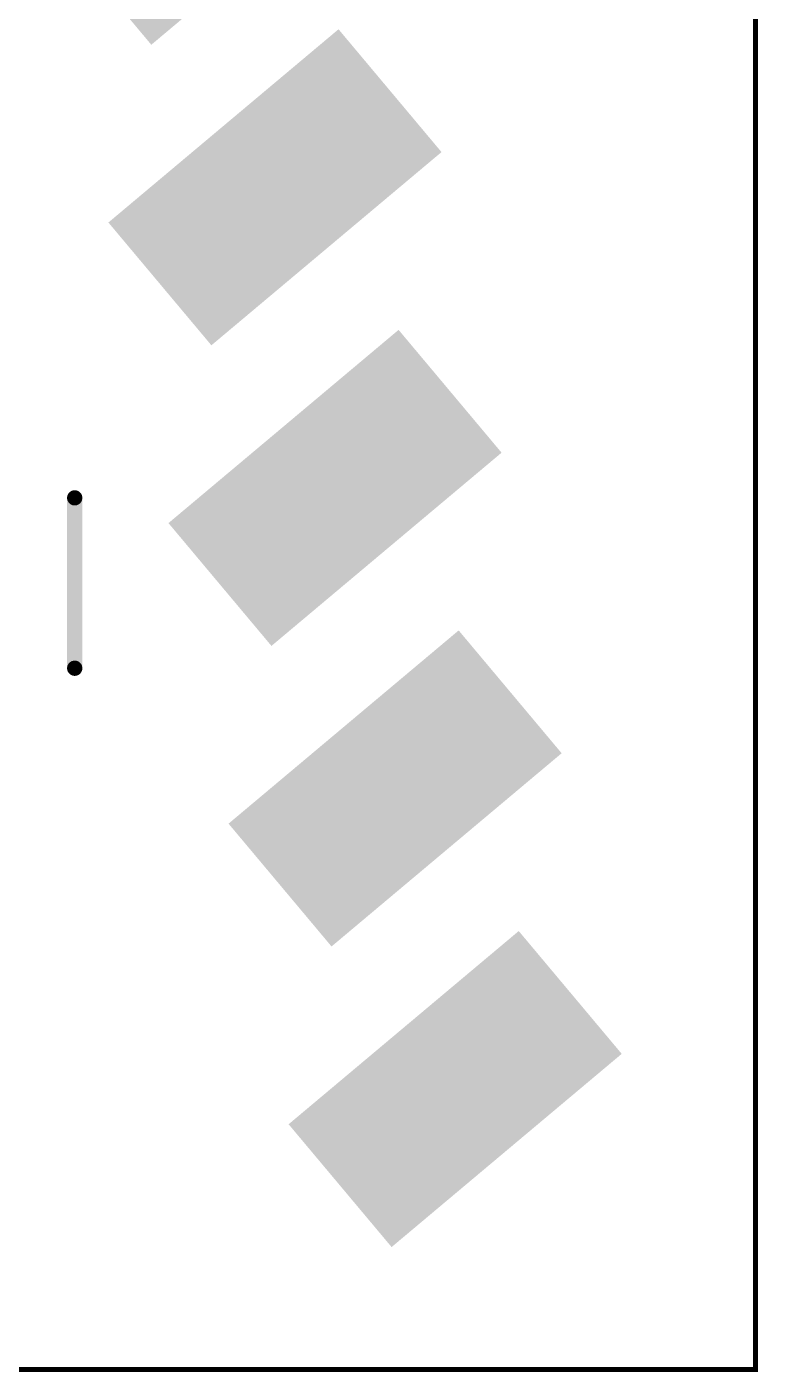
# Model space of a CAD drawing. Extents: x -0.78 to 3.01, y -0.91 to 1.38.
# Drawn here: x 0.2504 to 0.3942, y -0.0005 to 0.2638 of the extents above; entities that cross this region are included whole.
import ezdxf

# ---------------------------------------------------------------- set-up
doc = ezdxf.new("R2010")
doc.units = 0
for name, color, linetype in [('2D_LINE_01', 1, 'CONTINUOUS'), ('BOARD_OUTLINE_00', 254, 'CONTINUOUS'), ('DRIL_PLTE_THRU_01', 16, 'CONTINUOUS'), ('DRIL_PLTE_THRU_02', 176, 'CONTINUOUS'), ('PADS_BOT', 5, 'CONTINUOUS'), ('PADS_INNER', 1, 'CONTINUOUS'), ('PADS_TOP', 1, 'CONTINUOUS')]:
    doc.layers.add(name, color=color, linetype=linetype)

# ---------------------------------------------------------------- blocks, each defined once
blk = doc.blocks.new('SMOOTH_0$001')
at = {"const_width": 0.0005}
blk.add_lwpolyline([(-0.00025, 0, 1), (0.00025, 0, 1)], format="xyb", close=True, dxfattribs=at)
blk = doc.blocks.new('BOARD_3')
at = {"layer": 'BOARD_OUTLINE_00', "const_width": 0.001}
blk.add_lwpolyline([(0, 0), (0.3937, 0), (0.3937, 0.59055), (0, 0.59055)], close=True, dxfattribs=at)
at = {"layer": 'BOARD_OUTLINE_00'}
blk.add_blockref('SMOOTH_0$001', (0.3937, 0), dxfattribs=at)
blk = doc.blocks.new('SMOOTH_0$003')
at = {"const_width": 0.0015}
blk.add_lwpolyline([(-0.00075, 0, 1), (0.00075, 0, 1)], format="xyb", close=True, dxfattribs=at)
blk = doc.blocks.new('DRAWING_7')
at = {"layer": '2D_LINE_01', "const_width": 0.003}
blk.add_lwpolyline([(0.00984, 0.01181), (0.00984, 0.04528)], dxfattribs=at)
at = {"layer": '2D_LINE_01'}
for p in [(0.00984, 0.04528), (0.00984, 0.01181)]:
    blk.add_blockref('SMOOTH_0$003', p, dxfattribs=at)
blk = doc.blocks.new('DRIL_HOLE_0')
blk.add_lwpolyline([(0, 0, 1), (0, 0, 1)], format="xyb", close=True)
blk = doc.blocks.new('PAD_0')
blk.add_lwpolyline([(0, 0, 1), (0, 0, 1)], format="xyb", close=True)
blk = doc.blocks.new('PAD_1')
at = {"const_width": 0.0315}
blk.add_lwpolyline([(-0.02953, 0), (0.02953, 0)], dxfattribs=at)
blk = doc.blocks.new('STK_TOP_59')
at = {"layer": 'DRIL_PLTE_THRU_01'}
blk.add_blockref('DRIL_HOLE_0', (0, 0), dxfattribs=at)
at = {"layer": 'DRIL_PLTE_THRU_02'}
blk.add_blockref('DRIL_HOLE_0', (0, 0), dxfattribs=at)
at = {"layer": 'PADS_BOT'}
blk.add_blockref('PAD_0', (0, 0), dxfattribs=at)
at = {"layer": 'PADS_INNER'}
blk.add_blockref('PAD_0', (0, 0), dxfattribs=at)
at = {"layer": 'PADS_TOP', "rotation": 40}
blk.add_blockref('PAD_1', (0, 0), dxfattribs=at)
blk = doc.blocks.new('PAD_2')
at = {"const_width": 0.05906}
blk.add_lwpolyline([(-0.03937, 0), (0.03937, 0)], dxfattribs=at)
blk = doc.blocks.new('STK_TOP_43')
at = {"layer": 'DRIL_PLTE_THRU_01'}
blk.add_blockref('DRIL_HOLE_0', (0, 0), dxfattribs=at)
at = {"layer": 'DRIL_PLTE_THRU_02'}
blk.add_blockref('DRIL_HOLE_0', (0, 0), dxfattribs=at)
at = {"layer": 'PADS_BOT'}
blk.add_blockref('PAD_0', (0, 0), dxfattribs=at)
at = {"layer": 'PADS_INNER'}
blk.add_blockref('PAD_0', (0, 0), dxfattribs=at)
at = {"layer": 'PADS_TOP'}
blk.add_blockref('PAD_2', (0, 0), dxfattribs=at)
blk = doc.blocks.new('SYM_TOP_3')
for name, p in [('STK_TOP_59', (0.11811, 0.00787)), ('STK_TOP_59', (0.12992, -0.05118)), ('STK_TOP_59', (0.14173, -0.11024)), ('STK_TOP_59', (0.15354, -0.16929)), ('STK_TOP_43', (0.0315, -0.21654)), ('STK_TOP_59', (0.16535, -0.22835))]:
    blk.add_blockref(name, p)
blk = doc.blocks.new('PART_TOP_1')
blk.add_blockref('SYM_TOP_3', (0, 0))

msp = doc.modelspace()

# ---------------------------------------------------------------- block references
for name, p in [('BOARD_3', (0, 0)), ('PART_TOP_1', (0.16929, 0.28346)), ('DRAWING_7', (0.25, 0.12598))]:
    msp.add_blockref(name, p)

doc.saveas('drawing.dxf')
